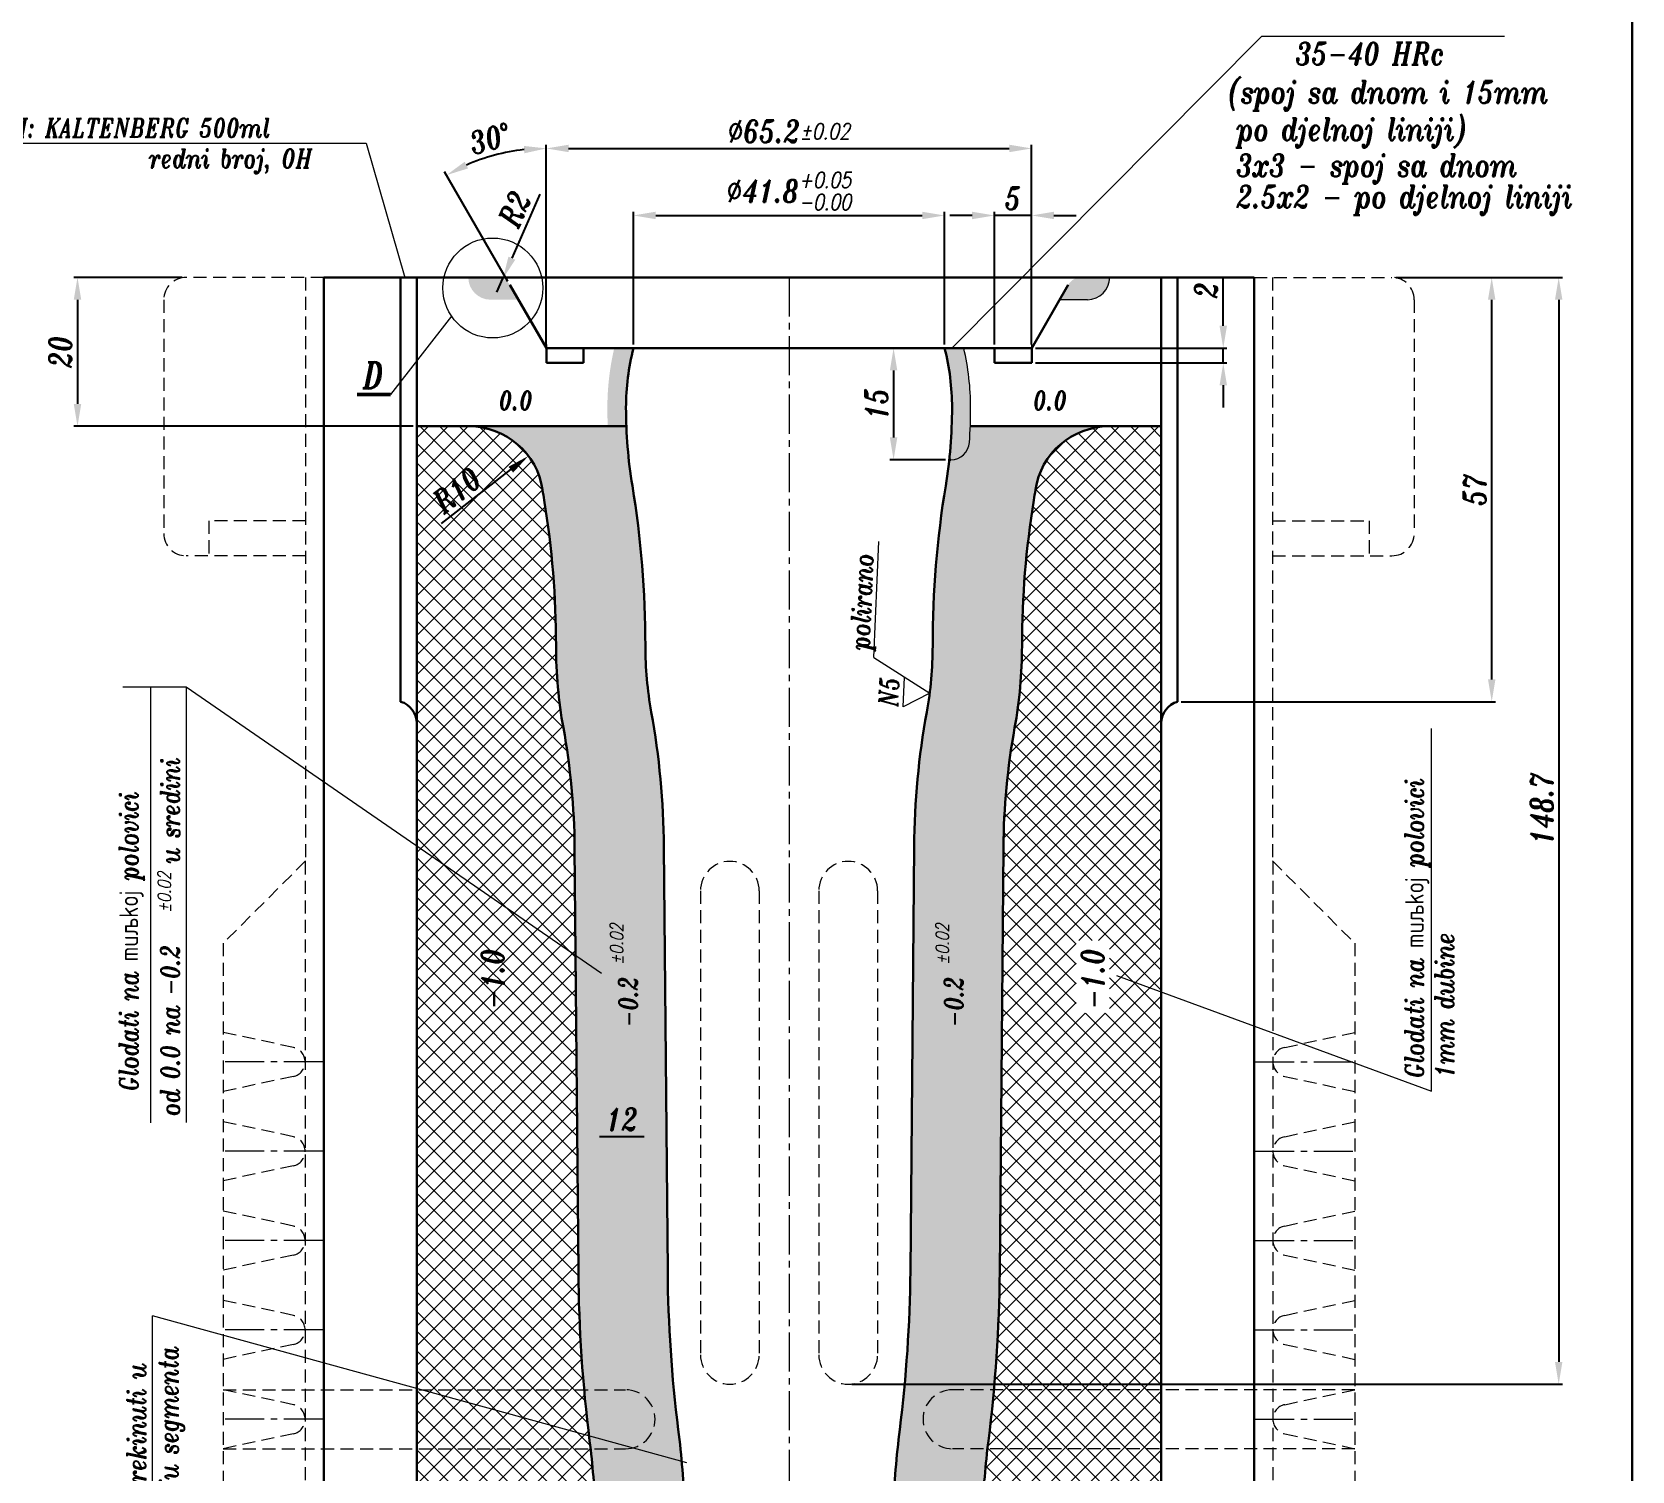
# Model space of a CAD drawing. Extents: x 459 to 1088, y 12 to 613.
# Drawn here: x 659.5 to 874.4, y 185.8 to 379.1 of the extents above; entities that cross this region are included whole.
import ezdxf

# ---------------------------------------------------------------- set-up
doc = ezdxf.new("R2010")
doc.units = 0
doc.header["$LTSCALE"] = 7
doc.header["$MEASUREMENT"] = 0
doc.linetypes.add('CENTER2', pattern=[1.125, 0.75, -0.125, 0.125, -0.125])
doc.linetypes.add('HIDDEN', pattern=[0.375, 0.25, -0.125])
doc.layers.get('0').update_dxf_attribs({"linetype": 'CONTINUOUS', "lineweight": 15})
for name, color, linetype, lineweight in [('1', 1, 'CENTER2', 15), ('2', 2, 'HIDDEN', 15), ('3', 3, 'CONTINUOUS', 30), ('4', 5, 'CONTINUOUS', 50), ('8', 250, 'CONTINUOUS', 15)]:
    doc.layers.add(name, color=color, linetype=linetype, lineweight=lineweight)
doc.styles.add('ITALICT', font='ITALICT.shx', dxfattribs={"width": 0.8, "height": 3})
doc.dimstyles.get("Standard").update_dxf_attribs({"dimtxt": 3, "dimasz": 3, "dimexe": 0.5, "dimexo": 0.5, "dimgap": 0.8, "dimtad": 1, "dimdsep": 46, "dimtxsty": 'ITALICT', "dimcen": 0.09, "dimazin": 2, "dimtfac": 1, "dimtmove": 0, "dimatfit": 3, "dimfxl": 1, "dimtolj": 1, "dimtzin": 0, "dimarcsym": 0})

# ---------------------------------------------------------------- blocks, each defined once
blk = doc.blocks.new('*D15')
at = {"color": 0, "lineweight": -2, "transparency": 16777216}
for p, q in [((728.56, 337.12), (728.56, 363.94)), ((731.56, 363.44), (790.76, 363.44)), ((793.76, 337.12), (793.76, 363.94))]:
    blk.add_line(p, q, dxfattribs=at)
at = {"color": 0, "transparency": 16777216}
for points in [[(731.56, 363.94), (731.56, 362.94), (728.56, 363.44)], [(790.76, 363.94), (790.76, 362.94), (793.76, 363.44)]]:
    blk.add_solid(points, dxfattribs=at)
at = {"color": 0, "transparency": 16777216, "insert": (761.16, 365.74), "char_height": 3, "attachment_point": 5, "style": 'ITALICT'}
blk.add_mtext('\\A1;%%c65.2{}{\\H0.71x;\\C3;%%p0.02}', dxfattribs=at)
blk = doc.blocks.new('*D35')
at = {"color": 0, "lineweight": -2, "transparency": 16777216}
for p, q in [((842.66, 346.12), (856.06, 346.12)), ((855.56, 292.12), (855.56, 343.12)), ((813.85, 289.12), (856.06, 289.12))]:
    blk.add_line(p, q, dxfattribs=at)
at = {"color": 0, "transparency": 16777216}
for points in [[(855.06, 343.12), (856.06, 343.12), (855.56, 346.12)], [(855.06, 292.12), (856.06, 292.12), (855.56, 289.12)]]:
    blk.add_solid(points, dxfattribs=at)
at = {"color": 0, "transparency": 16777216, "insert": (853.26, 317.62), "char_height": 3, "attachment_point": 5, "rotation": 90, "style": 'ITALICT'}
blk.add_mtext('\\A1;57', dxfattribs=at)
blk = doc.blocks.new('*D38')
at = {"color": 0, "lineweight": -2, "transparency": 16777216}
for p, q in [((842.66, 346.12), (865.06, 346.12)), ((864.56, 343.12), (864.56, 200.42)), ((769.61, 197.42), (865.06, 197.42))]:
    blk.add_line(p, q, dxfattribs=at)
at = {"color": 0, "transparency": 16777216}
for points in [[(864.06, 343.12), (865.06, 343.12), (864.56, 346.12)], [(864.06, 200.42), (865.06, 200.42), (864.56, 197.42)]]:
    blk.add_solid(points, dxfattribs=at)
at = {"color": 0, "transparency": 16777216, "insert": (862.26, 274.77), "char_height": 3, "attachment_point": 5, "rotation": 90, "style": 'ITALICT'}
blk.add_mtext('\\A1;148.7', dxfattribs=at)
blk = doc.blocks.new('*D39')
at = {"color": 0, "lineweight": -2, "transparency": 16777216}
for p, q in [((679.66, 346.12), (665.08, 346.12)), ((665.58, 343.12), (665.58, 329.12)), ((710.66, 326.12), (665.08, 326.12))]:
    blk.add_line(p, q, dxfattribs=at)
at = {"color": 0, "transparency": 16777216}
for points in [[(665.08, 343.12), (666.08, 343.12), (665.58, 346.12)], [(665.08, 329.12), (666.08, 329.12), (665.58, 326.12)]]:
    blk.add_solid(points, dxfattribs=at)
at = {"color": 0, "transparency": 16777216, "insert": (663.28, 336.12), "char_height": 3, "attachment_point": 5, "rotation": 90, "style": 'ITALICT'}
blk.add_mtext('\\A1;20', dxfattribs=at)
blk = doc.blocks.new('*D55')
at = {"color": 0, "lineweight": -2, "transparency": 16777216}
for p, q in [((740.26, 337.12), (740.26, 354.94)), ((782.06, 337.12), (782.06, 354.94)), ((743.26, 354.44), (779.06, 354.44))]:
    blk.add_line(p, q, dxfattribs=at)
at = {"color": 0, "transparency": 16777216}
for points in [[(743.26, 354.94), (743.26, 353.94), (740.26, 354.44)], [(779.06, 354.94), (779.06, 353.94), (782.06, 354.44)]]:
    blk.add_solid(points, dxfattribs=at)
at = {"color": 0, "transparency": 16777216, "insert": (761.16, 357.72), "char_height": 3, "attachment_point": 5, "style": 'ITALICT'}
blk.add_mtext('\\A1;%%c41.8{}{\\H0.71x;\\C3;\\S+0.05^ -0.00;}', dxfattribs=at)
blk = doc.blocks.new('*D56')
at = {"color": 0, "lineweight": -2, "transparency": 16777216}
for p, q in [((727.7, 357.31), (723.93, 348.7)), ((721.92, 344.12), (722.73, 345.95))]:
    blk.add_line(p, q, dxfattribs=at)
at = {"color": 0, "transparency": 16777216}
blk.add_solid([(723.47, 348.9), (724.39, 348.5), (722.73, 345.95)], dxfattribs=at)
at = {"color": 0, "transparency": 16777216, "insert": (724.31, 355.3), "char_height": 3, "attachment_point": 5, "rotation": 66.3525, "style": 'ITALICT'}
blk.add_mtext('\\A1;R2', dxfattribs=at)
blk = doc.blocks.new('*D90')
at = {"color": 0, "lineweight": -2, "transparency": 16777216}
for p, q in [((728.56, 337.62), (728.56, 363.95)), ((723.41, 345.55), (714.9, 360.29))]:
    blk.add_line(p, q, dxfattribs=at)
blk.add_arc((728.56, 336.62), 26.83, 96.4093, 113.5907, dxfattribs=at)
at = {"color": 0, "transparency": 16777216}
for points in [[(725.54, 363.78), (725.6, 362.79), (728.56, 363.45)], [(718.05, 360.76), (717.6, 361.66), (715.15, 359.86)]]:
    blk.add_solid(points, dxfattribs=at)
at = {"color": 0, "transparency": 16777216, "insert": (721.02, 364.76), "char_height": 3, "attachment_point": 5, "rotation": 15, "style": 'ITALICT'}
blk.add_mtext('\\A1;30°', dxfattribs=at)
blk = doc.blocks.new('*D92')
at = {"color": 0, "lineweight": -2, "transparency": 16777216}
blk.add_line((714.48, 313.04), (723.79, 320.29), dxfattribs=at)
at = {"color": 0, "transparency": 16777216}
blk.add_solid([(723.48, 320.68), (724.1, 319.9), (726.16, 322.13)], dxfattribs=at)
at = {"color": 0, "transparency": 16777216, "insert": (716.54, 317.55), "char_height": 3, "attachment_point": 5, "rotation": 37.9328, "style": 'ITALICT'}
blk.add_mtext('\\A1;R10', dxfattribs=at)
blk = doc.blocks.new('*D97')
at = {"color": 0, "lineweight": -2, "transparency": 16777216}
for p, q in [((819.5, 339.62), (819.5, 346.16)), ((794.26, 336.62), (820, 336.62)), ((819.5, 334.62), (819.5, 336.62)), ((794.26, 334.62), (820, 334.62)), ((819.5, 331.62), (819.5, 328.62))]:
    blk.add_line(p, q, dxfattribs=at)
at = {"color": 0, "transparency": 16777216}
for points in [[(819, 339.62), (820, 339.62), (819.5, 336.62)], [(819, 331.62), (820, 331.62), (819.5, 334.62)]]:
    blk.add_solid(points, dxfattribs=at)
at = {"color": 0, "transparency": 16777216, "insert": (817.2, 344.39), "char_height": 3, "attachment_point": 5, "rotation": 90, "style": 'ITALICT'}
blk.add_mtext('\\A1;2', dxfattribs=at)
blk = doc.blocks.new('*D98')
at = {"color": 0, "lineweight": -2, "transparency": 16777216}
for p, q in [((788.76, 337.12), (788.76, 354.94)), ((793.76, 337.12), (793.76, 354.94)), ((785.76, 354.44), (782.76, 354.44)), ((793.76, 354.44), (788.76, 354.44)), ((796.76, 354.44), (799.76, 354.44))]:
    blk.add_line(p, q, dxfattribs=at)
at = {"color": 0, "transparency": 16777216}
for points in [[(785.76, 354.94), (785.76, 353.94), (788.76, 354.44)], [(796.76, 354.94), (796.76, 353.94), (793.76, 354.44)]]:
    blk.add_solid(points, dxfattribs=at)
at = {"color": 0, "transparency": 16777216, "insert": (791.26, 356.74), "char_height": 3, "attachment_point": 5, "style": 'ITALICT'}
blk.add_mtext('\\A1;5', dxfattribs=at)
blk = doc.blocks.new('*D99')
at = {"color": 0, "lineweight": -2, "transparency": 16777216}
for p, q in [((775.21, 333.62), (775.21, 324.62)), ((782.19, 321.62), (774.71, 321.62))]:
    blk.add_line(p, q, dxfattribs=at)
at = {"color": 0, "transparency": 16777216}
for points in [[(774.71, 333.62), (775.71, 333.62), (775.21, 336.62)], [(774.71, 324.62), (775.71, 324.62), (775.21, 321.62)]]:
    blk.add_solid(points, dxfattribs=at)
at = {"color": 0, "transparency": 16777216, "insert": (772.91, 329.12), "char_height": 3, "attachment_point": 5, "rotation": 90, "style": 'ITALICT'}
blk.add_mtext('\\A1;15', dxfattribs=at)
blk = doc.blocks.new('*D100')
at = {"color": 0, "lineweight": -2, "transparency": 16777216}
for p, q in [((732.7, 230.71), (732.7, 230.22)), ((735.7, 230.72), (741.7, 230.72)), ((744.7, 230.81), (744.7, 230.22))]:
    blk.add_line(p, q, dxfattribs=at)
at = {"color": 0, "transparency": 16777216}
for points in [[(735.7, 231.22), (735.7, 230.22), (732.7, 230.72)], [(741.7, 231.22), (741.7, 230.22), (744.7, 230.72)]]:
    blk.add_solid(points, dxfattribs=at)
at = {"color": 0, "transparency": 16777216, "insert": (738.7, 233.02), "char_height": 3, "attachment_point": 5, "style": 'ITALICT'}
blk.add_mtext('\\A1;12', dxfattribs=at)

msp = doc.modelspace()

# ---------------------------------------------------------------- hatches: boundary and pattern name
h = msp.add_hatch(color=256)
h.dxf.hatch_style = 1
h.paths.add_polyline_path([(718.0794, 346.121, 0.41421356), (721.0794, 343.121), (724.8115, 343.121), (723.6568, 345.121, 0.26794919), (721.9247, 346.121)])
h.paths.add_polyline_path([(801.2491, 343.121, 0.41421356), (804.2491, 346.121), (800.4038, 346.121, 0.26794919), (798.6717, 345.121), (797.517, 343.121)])
h = msp.add_hatch()
h.set_pattern_fill('DOTS', color=256, scale=15, style=0)
h.set_pattern_definition([(0, (790.9893, 318.2992), (0.46875, 0.9375), [0, -0.9375])])
h.paths.add_polyline_path([(804.1616, 326.121), (785.5179, 326.121, -0.00806034), (785.4023, 323.948, -0.39406267), (782.9083, 321.621), (782.6862, 321.621, -0.0135614), (782.2117, 318.1278, 0.04055811), (780.4642, 296.6211, -0.04472333), (779.6674, 287.7299, 0.04252629), (777.9642, 269.621), (777.4642, 212.6214, -0.02899033), (776.0411, 191.328, 0.02149551), (775.1642, 180.621), (773.715, 143.221), (796.119, 143.221, -0.42560354), (786.1265, 153.6082), (787.0233, 176.7527), (783.1272, 176.7527, -1), (783.1272, 184.6787), (787.4214, 184.6787, -0.00905651), (787.8175, 188.7527), (783.1272, 188.7527, -1), (783.1272, 196.6787), (788.6841, 196.6787, 0.02021399), (789.4638, 212.5162), (789.9638, 269.5158, -0.04252629), (791.4761, 285.596, 0.04472333), (792.4642, 296.6211, -0.04055811), (794.0543, 316.1906, 0.0044917), (794.2653, 317.5578, -0.37258849)])
h.paths.add_polyline_path([(787.1552, 180.1564, -0.01002349), (787.4214, 184.6787), (783.1272, 184.6787, 1), (783.1272, 176.7527), (787.0233, 176.7527)], flags=17)
h.paths.add_polyline_path([(788.6841, 196.6787), (783.1272, 196.6787, 1), (783.1272, 188.7527), (787.8175, 188.7527, -0.00241278), (787.9479, 189.8355, 0.00877118)], flags=17)
h.paths.add_polyline_path([(741.8642, 296.6211, 0.04055811), (740.1168, 318.1278, -0.03092806), (739.3123, 326.121), (718.1669, 326.121, -0.37258849), (728.0631, 317.5578, 0.0044917), (728.2742, 316.1906, -0.04055811), (729.8642, 296.6211, 0.04472333), (730.8524, 285.596, -0.04252629), (732.3647, 269.5158), (732.8647, 212.5158, 0.02021345), (733.6444, 196.6787), (739.2012, 196.6787, -0.88746782), (740.1363, 188.8646), (746.7494, 187.045, 0.00861637), (746.2874, 191.328, -0.02898976), (744.8642, 212.621), (744.3642, 269.621, 0.04252629), (742.6611, 287.7299, -0.04472333)])
h.paths.add_polyline_path([(747.1642, 180.621, 0.01287675), (746.7494, 187.045), (740.1363, 188.8646, -0.05962071), (739.2012, 188.7527), (734.511, 188.7527, -0.00905651), (734.9071, 184.6787), (739.2012, 184.6787, -1), (739.2012, 176.7527), (735.3051, 176.7527), (736.202, 153.6082, -0.42560354), (726.2095, 143.221), (746.1116, 143.221), (745.9255, 148.0242, -0.41421356), (748.3268, 150.6192)])
h.paths.add_polyline_path([(739.2012, 184.6787), (734.9071, 184.6787, -0.01002349), (735.1732, 180.1564), (735.3051, 176.7527), (739.2012, 176.7527, 1)], flags=17)
h.paths.add_polyline_path([(734.3021, 190.47, 0.00081469), (734.3805, 189.8355, -0.00241278), (734.511, 188.7527), (739.2012, 188.7527, 0.05962071), (740.1363, 188.8646)], flags=17)
h.paths.add_polyline_path([(739.2012, 196.6787), (733.6444, 196.6787, 0.00795643), (734.3021, 190.47), (740.1363, 188.8646, 0.88746782)], flags=17)
h.paths.add_polyline_path([(739.3278, 253.869), (739.3278, 261.2107), (736.7028, 261.2107), (736.7028, 253.869)], flags=24)
h.paths.add_polyline_path([(736.1219, 230.7674), (741.2791, 230.7674), (741.2791, 235.2674), (736.1219, 235.2674)], flags=24)
h.paths.add_polyline_path([(741.4301, 244.9743), (741.4301, 253.0815), (737.6801, 253.0815), (737.6801, 244.9743)], flags=24)
h.paths.add_polyline_path([(783.0817, 253.869), (783.0817, 261.2107), (780.4567, 261.2107), (780.4567, 253.869)], flags=24)
h.paths.add_polyline_path([(785.1841, 244.9743), (785.1841, 253.0815), (781.4341, 253.0815), (781.4341, 244.9743)], flags=24)
at = {"layer": '3'}
for points in [[(737.6908, 336.621), (740.2642, 336.621, 0.06225775), (739.2642, 328.621, 0.02698194), (739.6423, 321.621), (739.4202, 321.621, -0.39406267), (736.9262, 323.948, -0.01732328), (736.7642, 328.621, -0.05771646)], [(784.6377, 336.621), (782.0642, 336.621, -0.06225775), (783.0642, 328.621, -0.02698194), (782.6862, 321.621), (782.9083, 321.621, 0.39406267), (785.4023, 323.948, 0.01732328), (785.5642, 328.621, 0.05771646)]]:
    msp.add_hatch(color=0, dxfattribs=at).paths.add_polyline_path(points)
at = {"layer": '8'}
h = msp.add_hatch(dxfattribs=at)
h.set_pattern_fill('ANSI37', color=256, scale=15, style=0)
h.set_pattern_definition([(45, (724.0803, 292.3852), (-1.325825, 1.325825), []), (135, (724.0803, 292.3852), (-1.325825, -1.325825), [])])
h.paths.add_polyline_path([(729.8642, 296.6211, 0.04055811), (728.2742, 316.1906, -0.0044917), (728.0631, 317.5578, 0.37258849), (718.1669, 326.121), (711.1642, 326.121), (711.1642, 269.7457), (732.4917, 255.0409), (732.3647, 269.5158, 0.04252629), (730.8524, 285.596, -0.04472333)])
h.paths.add_polyline_path([(732.4917, 255.0409), (711.1642, 269.7457), (711.1642, 196.8365), (711.7377, 196.6787), (733.6444, 196.6787, -0.02021345), (732.8647, 212.5158)])
h.paths.add_polyline_path([(733.6444, 196.6787), (711.7377, 196.6787), (734.3021, 190.47, -0.00795643)])
h.paths.add_polyline_path([(711.7377, 196.6787), (711.1642, 196.6787), (711.1642, 188.7527), (734.511, 188.7527, 0.00241278), (734.3805, 189.8355, -0.00081469), (734.3021, 190.47)])
h.paths.add_polyline_path([(734.511, 188.7527), (711.1642, 188.7527), (711.1642, 184.6787), (734.9071, 184.6787, 0.00905651)])
h.paths.add_polyline_path([(734.9071, 184.6787), (711.1642, 184.6787), (711.1642, 176.7527), (735.3051, 176.7527), (735.1732, 180.1564, 0.01002349)])
h.paths.add_polyline_path([(735.3051, 176.7527), (711.1642, 176.7527), (711.1642, 143.221), (726.2095, 143.221, 0.42560354), (736.202, 153.6082)])
edge = h.paths.add_edge_path()
edge.add_line((811.1642, 326.121), (804.1616, 326.121))
edge.add_arc((804.1961, 316.0742), 10.0469, 90.197134, 162.659105)
edge.add_arc((813.7417, 313.9093), 19.8192, 164.910519, 173.390179)
edge.add_arc((913.6873, 296.621), 121.2231, 170.709843, 179.999987)
edge.add_arc((730.4642, 296.6211), 62, 349.756979, 359.999987, ccw=False)
edge.add_arc((885.0801, 268.6814), 95.12, 169.756979, 179.497418)
edge.add_line((789.9638, 269.5158), (789.4638, 212.5162))
edge.add_arc((593.2813, 214.2369), 196.19, 354.865406, 359.497481, ccw=False)
edge.add_line((788.6841, 196.6787), (811.1642, 196.6787))
edge.add_line((811.1642, 196.6787), (811.1642, 326.121))
edge = h.paths.add_edge_path()
edge.add_line((811.1642, 196.6787), (788.6841, 196.6787))
edge.add_arc((593.2813, 214.2369), 196.19, 352.85525, 354.865406, ccw=False)
edge.add_arc((900.0705, 175.7809), 113, 172.85525, 173.408217)
edge.add_line((787.8175, 188.7527), (811.1642, 188.7527))
edge.add_line((811.1642, 188.7527), (811.1642, 196.6787))
edge = h.paths.add_edge_path()
edge.add_line((811.1642, 188.7527), (787.8175, 188.7527))
edge.add_arc((900.0705, 175.7809), 113, 173.408217, 175.48376)
edge.add_line((787.4214, 184.6787), (811.1642, 184.6787))
edge.add_line((811.1642, 184.6787), (811.1642, 188.7527))
edge = h.paths.add_edge_path()
edge.add_line((811.1642, 184.6787), (787.4214, 184.6787))
edge.add_arc((900.0705, 175.7809), 113, 175.48376, 177.780899)
edge.add_line((787.1552, 180.1564), (787.0233, 176.7527))
edge.add_line((787.0233, 176.7527), (811.1642, 176.7527))
edge.add_line((811.1642, 176.7527), (811.1642, 184.6787))
edge = h.paths.add_edge_path()
edge.add_line((811.1642, 176.7527), (787.0233, 176.7527))
edge.add_line((787.0233, 176.7527), (786.119, 153.221))
edge.add_arc((796.1185, 153.2205), 9.9995, 179.996892, 270.003108)
edge.add_line((796.119, 143.221), (811.1642, 143.221))
edge.add_line((811.1642, 143.221), (811.1642, 176.7527))
h.paths.add_polyline_path([(804.2179, 247.2936), (804.2179, 257.0222), (799.7179, 257.0222), (799.7179, 247.2936)], flags=16)
h.paths.add_polyline_path([(714.4925, 313.1062), (721.3545, 318.4544), (718.5882, 322.0037), (711.7262, 316.6555)], flags=24)
h.paths.add_polyline_path([(723.5862, 247.2936), (723.5862, 257.0222), (719.0862, 257.0222), (719.0862, 247.2936)], flags=24)
h.paths.add_polyline_path([(722.3755, 156.1195), (729.3238, 150.8839), (732.0319, 154.4778), (725.0836, 159.7134)], flags=24)

# ---------------------------------------------------------------- linework, layer by layer
for p, q in [((824.6164, 378.4872), (783.0552, 336.621)), ((857.2871, 378.4872), (824.6164, 378.4872)), ((642.7146, 364.1335), (704.3573, 364.1335)), ((704.3573, 364.1335), (709.5363, 346.121)), ((801.2491, 343.121), (797.517, 343.121)), ((715.8269, 340.9113), (707.6362, 330.4)), ((728.5642, 337.121), (728.5642, 336.621)), ((793.7642, 336.621), (793.7642, 337.121)), ((772.5422, 295.0706), (773.228, 310.6326)), ((772.5422, 295.0706), (780.0601, 290.2769)), ((776.5051, 288.4281), (776.6815, 292.4312)), ((671.671, 291.0956), (680.199, 291.0956)), ((675.4528, 232.5317), (675.4528, 291.0956)), ((680.199, 291.0956), (680.199, 232.5744)), ((680.199, 291.0956), (735.9828, 252.6339)), ((780.0601, 290.2769), (776.5051, 288.4281)), ((847.4647, 236.7748), (847.4647, 285.5093)), ((805.1729, 252.3139), (847.4647, 236.7748)), ((675.6378, 167.989), (675.6378, 206.6119)), ((747.4463, 186.8532), (675.6378, 206.6119))]:
    msp.add_line(p, q)
msp.add_circle((721.3659, 344.696), 6.7086)
for centre, radius, start, end in [((801.2491, 346.121), 3, 270, 0), ((750.5642, 328.621), 35, 0, 13.21298), ((718.0642, 328.621), 67.5, 356.030194, 0), ((782.9083, 324.121), 2.5, 270, 356.030194)]:
    msp.add_arc(centre, radius, start, end)
at = {"layer": '1'}
for p, q in [((761.1642, 346.121), (761.1642, 118.221)), ((698.542, 240.721), (685.1642, 240.721)), ((823.7865, 240.721), (837.1642, 240.721)), ((698.542, 228.721), (685.1642, 228.721)), ((823.7865, 228.721), (837.1642, 228.721)), ((698.542, 216.721), (685.1642, 216.721)), ((823.7865, 216.721), (837.1642, 216.721)), ((698.542, 204.721), (685.1642, 204.721)), ((823.7865, 204.721), (837.1642, 204.721)), ((698.542, 192.721), (685.1642, 192.721)), ((823.7865, 192.721), (837.1642, 192.721))]:
    msp.add_line(p, q, dxfattribs=at)
at = {"layer": '2'}
for p, q in [((698.6642, 346.121), (680.1642, 346.121)), ((696.2142, 346.121), (696.2142, 267.721)), ((823.6642, 346.121), (842.1642, 346.121)), ((826.1142, 346.121), (826.1142, 267.721)), ((677.1642, 343.121), (677.1642, 311.721)), ((845.1642, 343.121), (845.1642, 311.721)), ((696.2142, 313.421), (683.2142, 313.421)), ((683.2142, 313.421), (683.2142, 308.721)), ((826.1142, 313.421), (839.1142, 313.421)), ((839.1142, 313.421), (839.1142, 308.721)), ((696.2142, 308.721), (680.1642, 308.721)), ((826.1142, 308.721), (842.1642, 308.721)), ((696.2142, 267.721), (685.1642, 256.671)), ((696.1642, 267.671), (696.1642, 155.771)), ((826.1142, 267.721), (837.1642, 256.671)), ((826.1642, 267.671), (826.1642, 155.771)), ((749.2642, 263.721), (749.2642, 201.371)), ((757.1642, 263.721), (757.1642, 201.371)), ((765.1642, 263.721), (765.1642, 201.371)), ((773.0642, 263.721), (773.0642, 201.371)), ((685.1642, 256.671), (685.1642, 121.221)), ((837.1642, 256.671), (837.1642, 121.221)), ((694.5801, 242.6773), (685.1642, 244.6787)), ((827.7484, 242.6773), (837.1642, 244.6787)), ((694.5801, 238.7647), (685.1642, 236.7633)), ((827.7484, 238.7647), (837.1642, 236.7633)), ((694.5801, 230.6773), (685.1642, 232.6787)), ((827.7484, 230.6773), (837.1642, 232.6787)), ((694.5801, 226.7647), (685.1642, 224.7633)), ((827.7484, 226.7647), (837.1642, 224.7633)), ((694.5801, 218.6773), (685.1642, 220.6787)), ((827.7484, 218.6773), (837.1642, 220.6787)), ((694.5801, 214.7647), (685.1642, 212.7633)), ((827.7484, 214.7647), (837.1642, 212.7633)), ((694.5801, 206.6773), (685.1642, 208.6787)), ((827.7484, 206.6773), (837.1642, 208.6787)), ((694.5801, 202.7647), (685.1642, 200.7633)), ((827.7484, 202.7647), (837.1642, 200.7633)), ((694.5801, 194.6773), (685.1642, 196.6787)), ((685.1642, 196.6787), (739.2012, 196.6787)), ((837.1642, 196.6787), (783.1272, 196.6787)), ((827.7484, 194.6773), (837.1642, 196.6787)), ((694.5801, 190.7647), (685.1642, 188.7633)), ((827.7484, 190.7647), (837.1642, 188.7633)), ((685.1642, 188.7527), (739.2012, 188.7527)), ((837.1642, 188.7527), (783.1272, 188.7527))]:
    msp.add_line(p, q, dxfattribs=at)
for centre, radius, start, end in [((680.1642, 343.121), 3, 90, 180), ((842.1642, 343.121), 3, 0, 90), ((680.1642, 311.721), 3, 180, 270), ((842.1642, 311.721), 3, 270, 0), ((753.2142, 263.721), 3.95, 0, 180), ((769.1142, 263.721), 3.95, 0, 180), ((694.1642, 240.721), 2, 282, 78), ((828.1642, 240.721), 2, 102, 258), ((694.1642, 228.721), 2, 282, 78), ((828.1642, 228.721), 2, 102, 258), ((694.1642, 216.721), 2, 282, 78), ((828.1642, 216.721), 2, 102, 258), ((694.1642, 204.721), 2, 282, 78), ((828.1642, 204.721), 2, 102, 258), ((753.2142, 201.371), 3.95, 180, 0), ((769.1142, 201.371), 3.95, 180, 0), ((739.2012, 192.7157), 3.963, 270, 90), ((783.1272, 192.7157), 3.963, 90, 270), ((694.1642, 192.721), 2, 282, 78), ((828.1642, 192.721), 2, 102, 258)]:
    msp.add_arc(centre, radius, start, end, dxfattribs=at)
at = {"layer": '3'}
for p, q in [((874.4079, 607.9628), (874.4079, 17.3608)), ((698.6642, 346.121), (761.1642, 346.121)), ((698.6642, 346.121), (698.6642, 118.221)), ((708.9804, 346.121), (708.9804, 289.121)), ((711.1642, 346.121), (711.1642, 118.221)), ((823.6642, 346.121), (761.1642, 346.121)), ((811.1642, 346.121), (811.1642, 118.221)), ((813.3481, 346.121), (813.3481, 289.121)), ((823.6642, 346.121), (823.6642, 118.221)), ((728.5642, 336.621), (723.6568, 345.121)), ((793.7642, 336.621), (798.6717, 345.121)), ((728.5642, 336.621), (728.5642, 334.621)), ((728.5642, 336.621), (793.7642, 336.621)), ((733.5642, 334.621), (733.5642, 336.621)), ((788.7642, 334.621), (788.7642, 336.621)), ((793.7642, 336.621), (793.7642, 334.621)), ((728.5642, 334.621), (733.5642, 334.621)), ((793.7642, 334.621), (788.7642, 334.621)), ((711.1642, 326.121), (739.3123, 326.121)), ((811.1642, 326.121), (785.5179, 326.121)), ((782.6862, 321.621), (782.9083, 321.621)), ((732.3647, 269.5158), (732.8647, 212.5158)), ((744.3642, 269.621), (744.8642, 212.621)), ((777.9642, 269.621), (777.4642, 212.621)), ((789.9638, 269.5158), (789.4638, 212.5158))]:
    msp.add_line(p, q, dxfattribs=at)
for centre, radius, start, end in [((771.7642, 328.621), 32.5, 165.749967, 180), ((750.5642, 328.621), 32.5, 0, 14.250033), ((804.2642, 328.621), 65, 180, 189.290157), ((718.0642, 328.621), 65, 350.709843, 0), ((718.1669, 316.121), 10, 8.260742, 90), ((804.1616, 316.121), 10, 90, 171.739258), ((608.6412, 296.621), 133.2231, 0, 9.290157), ((913.6873, 296.621), 133.2231, 170.709843, 180), ((804.2642, 328.621), 77, 188.260742, 189.290157), ((608.6412, 296.621), 121.2231, 0, 9.290157), ((913.6873, 296.621), 121.2231, 170.709843, 180), ((718.0642, 328.621), 77, 350.709843, 351.739258), ((791.8642, 296.6211), 62, 180.000049, 190.243021), ((791.8642, 296.6211), 50, 180.000049, 190.243021), ((730.4642, 296.6211), 50, 349.756979, 359.999951), ((730.4642, 296.6211), 62, 349.756979, 359.999951), ((708.1642, 286.2342), 3, 0, 74.213144), ((814.1642, 286.2342), 3, 105.786856, 180), ((637.2484, 268.6814), 107.12, 0.502582, 10.243021), ((885.0801, 268.6814), 107.12, 169.756979, 179.497418), ((637.2484, 268.6814), 95.12, 0.502582, 10.243021), ((885.0801, 268.6814), 95.12, 169.756979, 179.497418), ((929.0471, 214.2369), 196.19, 180.502582, 187.14475), ((929.0471, 214.2369), 184.19, 180.502582, 187.14475), ((593.2813, 214.2369), 184.19, 352.85525, 359.497418), ((593.2813, 214.2369), 196.19, 352.85525, 359.497418), ((622.258, 175.7809), 125, 2.219101, 7.14475), ((900.0705, 175.7809), 125, 172.85525, 177.780899), ((622.258, 175.7809), 113, 2.219101, 7.14475), ((900.0705, 175.7809), 113, 172.85525, 177.780899)]:
    msp.add_arc(centre, radius, start, end, dxfattribs=at)
at = {"layer": '4'}
msp.add_line((707.6362, 330.4), (703.1598, 330.4), dxfattribs=at)

# ---------------------------------------------------------------- texts
at = {"style": 'ITALICT', "width": 0.8}
for s, height, p in [('35-40 HRc', 3, (829.2144, 374.6782)), ('(spoj sa dnom i 15mm', 3, (820.1978, 369.5056)), ('po djelnoj liniji)', 3, (821.2702, 364.5042)), ('GRAVIRATI: KALTENBERG 500ml', 2.5, (643.4739, 364.9494)), ('redni broj, OH', 2.5, (675.1836, 360.8487)), ('3x3 - spoj sa dnom', 3, (821.2702, 359.6714)), ('2.5x2 - po djelnoj liniji', 3, (821.2702, 355.4694)), ('D', 3.5, (703.9033, 331.2139)), ('0.0', 2.5, (722.194, 328.3391)), ('0.0', 2.5, (793.9629, 328.3391))]:
    msp.add_text(s, height=height, dxfattribs=at).set_placement(p)
for s, height, rotation, p in [('polirano', 2.5, 87.476713, (771.9137, 295.9838)), ('N5', 2.5, 87.476713, (775.763, 288.4553)), ('od 0.0 na -0.2      u sredini', 2.5, 90, (679.2914, 233.4684)), ('Glodati na muљkoj polovici', 2.5, 90, (846.4197, 238.6171)), ('Glodati na muљkoj polovici', 2.5, 90, (673.712, 236.8397)), (' %%p0.02', 1.75, 90, (678.1116, 259.801)), (' %%p0.02', 1.75, 90, (738.8903, 252.8399)), (' %%p0.02', 1.75, 90, (782.6442, 252.8399)), ('1mm dubine', 2.5, 90, (850.4674, 238.6171)), ('-1.0', 3, 90, (722.8362, 247.8151)), ('-1.0', 3, 90, (803.4679, 247.8151)), ('-0.2', 2.5, 90, (740.8051, 245.4088)), ('-0.2', 2.5, 90, (784.5591, 245.4088)), ('u podrucju segmenta', 2.5, 90, (679.0902, 169.4123)), ('2 utora prekinuti u', 2.5, 90, (674.7521, 169.4123))]:
    msp.add_text(s, height=height, rotation=rotation, dxfattribs=at).set_placement(p)

# ---------------------------------------------------------------- dimensions: what is measured, and where the dimension line sits
dim = msp.add_linear_dim(base=(793.7642, 363.4384), p1=(728.5642, 336.621), p2=(793.7642, 336.621), text='%%c<>{}{\\H0.71x;\\C3;%%p0.02}', dimstyle='Standard', override={"dimtp": 0.02, "dimtm": 0.02, "dimtdec": 2, "dimtmove": 0, "dimtzin": 0})
dim.commit()
dim.dimension.update_dxf_attribs({"geometry": '*D15', "text_midpoint": (761.1642, 363.4384), "dimtype": 160})
dim = msp.add_angular_dim_2l(base=(723.9049, 363.0457), line1=((728.5642, 337.121), (728.5642, 336.621)), line2=((728.5642, 336.621), (723.6568, 345.121)), dimstyle='Standard')
dim.commit()
dim.dimension.update_dxf_attribs({"geometry": '*D90', "text_midpoint": (721.0242, 364.7607)})
dim = msp.add_linear_dim(base=(782.0642, 354.4384), p1=(740.2642, 336.621), p2=(782.0642, 336.621), text='%%c<>{}{\\H0.71x;\\C3;\\S+0.05^ -0.00;}', dimstyle='Standard', override={"dimtp": 0.05, "dimtm": 0, "dimtdec": 2, "dimtmove": 0, "dimtzin": 0})
dim.commit()
dim.dimension.update_dxf_attribs({"geometry": '*D55', "text_midpoint": (761.1642, 357.7234)})
dim = msp.add_radius_dim(center=(721.9247, 344.121), mpoint=(722.7269, 345.9531), dimstyle='Standard')
dim.commit()
dim.dimension.update_dxf_attribs({"geometry": '*D56', "text_midpoint": (724.3103, 355.3031)})
for base, p1, p2, picture, middle in [((788.7642, 354.4384), (793.7642, 336.621), (788.7642, 336.621), '*D98', (791.2642, 356.7384)), ((744.7003, 230.7174), (732.7008, 231.2053), (744.7003, 231.3106), '*D100', (738.7005, 233.0174))]:
    dim = msp.add_linear_dim(base=base, p1=p1, p2=p2, dimstyle='Standard')
    dim.commit()
    dim.dimension.update_dxf_attribs({"geometry": picture, "text_midpoint": middle})
for base, p1, p2, picture, middle in [((665.5849, 326.121), (680.1642, 346.121), (711.1642, 326.121), '*D39', (663.2849, 336.121)), ((775.2101, 321.621), (775.2101, 336.621), (782.6862, 321.621), '*D99', (772.9101, 329.121))]:
    dim = msp.add_linear_dim(base=base, p1=p1, p2=p2, angle=90, dimstyle='Standard')
    dim.commit()
    dim.dimension.update_dxf_attribs({"geometry": picture, "text_midpoint": middle})
dim = msp.add_linear_dim(base=(864.56, 197.421), p1=(842.1642, 346.121), p2=(769.1142, 197.421), angle=90, dimstyle='Standard', override={"dimtmove": 0})
dim.commit()
dim.dimension.update_dxf_attribs({"geometry": '*D38', "text_midpoint": (864.56, 274.771), "dimtype": 160})
dim = msp.add_linear_dim(base=(819.4956, 334.621), p1=(793.7642, 336.621), p2=(793.7642, 334.621), angle=90, dimstyle='Standard')
dim.commit()
dim.dimension.update_dxf_attribs({"geometry": '*D97', "text_midpoint": (819.4956, 344.3925), "dimtype": 160})
dim = msp.add_linear_dim(base=(855.56, 346.121), p1=(813.3481, 289.121), p2=(842.1642, 346.121), angle=90, dimstyle='Standard', override={"dimtmove": 0})
dim.commit()
dim.dimension.update_dxf_attribs({"geometry": '*D35', "text_midpoint": (853.26, 317.621)})
dim = msp.add_radius_dim(center=(718.2698, 315.9868), mpoint=(726.1571, 322.1341), dimstyle='Standard')
dim.commit()
dim.dimension.update_dxf_attribs({"geometry": '*D92', "text_midpoint": (717.9543, 315.7409), "dimtype": 164})

doc.saveas('drawing.dxf')
